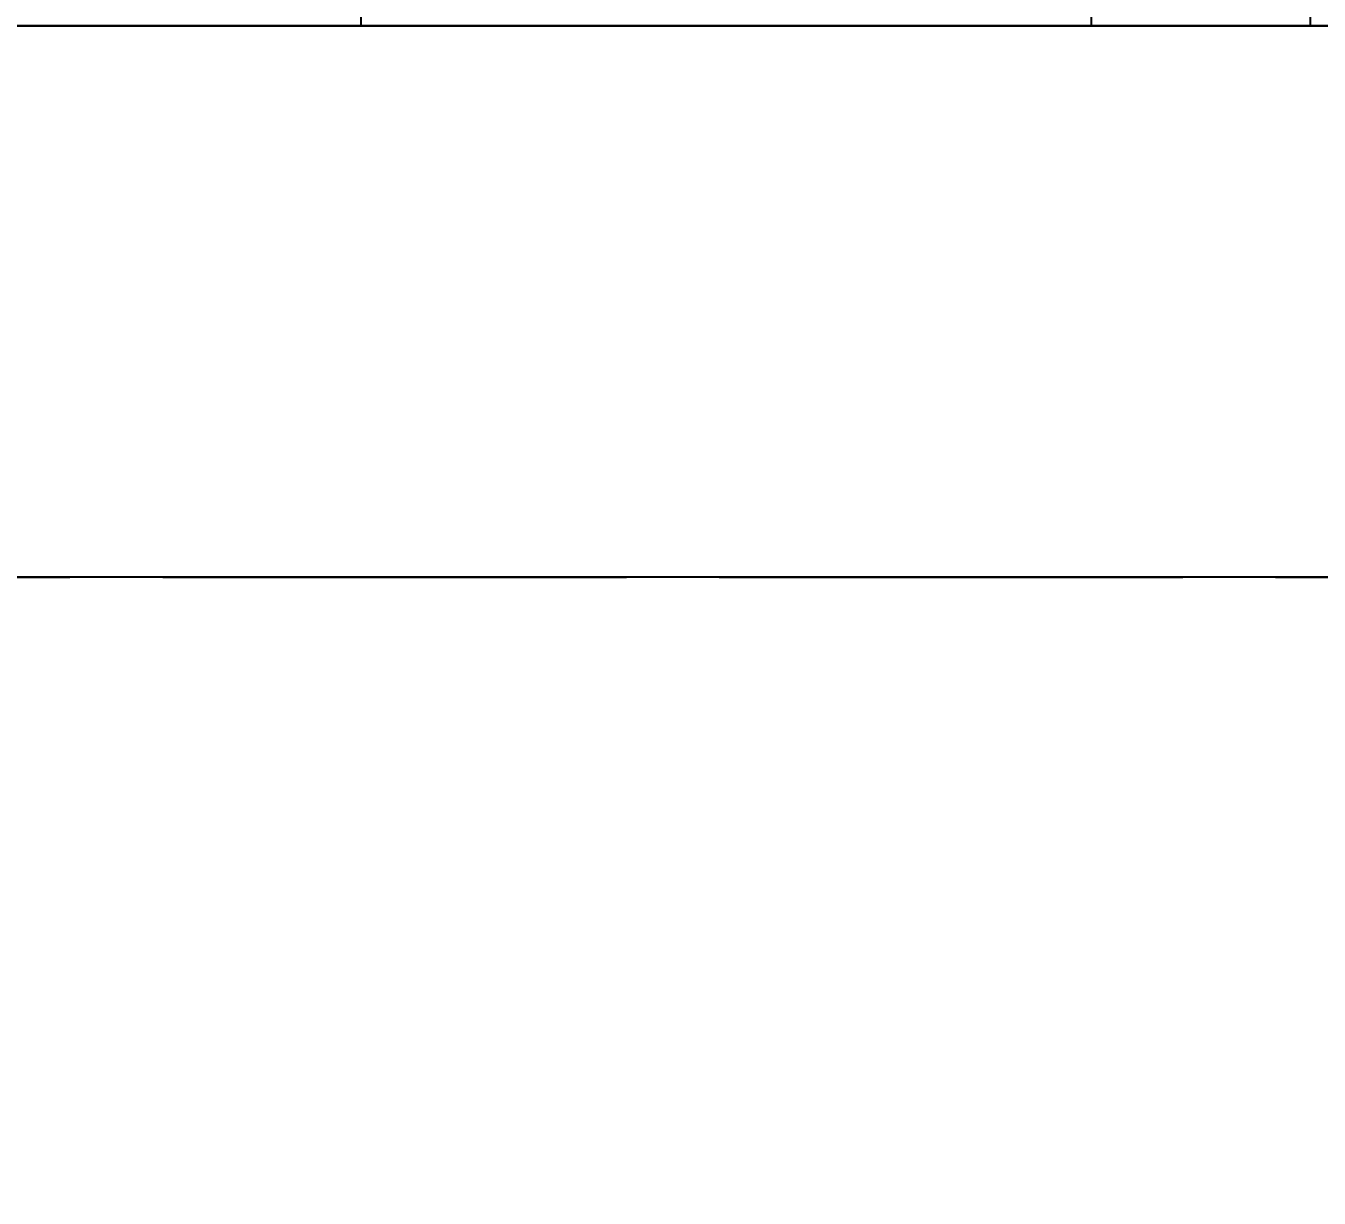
# Model space of a CAD drawing. Header units: millimetres. Extents: x -9 to 243, y -53 to 196.
# Drawn here: x 161.431 to 164.973, y -23.41 to -20.2 of the extents above; entities that cross this region are included whole.
import ezdxf

# ---------------------------------------------------------------- set-up
doc = ezdxf.new("R2010")
doc.units = ezdxf.units.MM
doc.linetypes.add('DASHED', pattern=[1.524, 1.27, -0.254])
for name, color, linetype in [('DIMS', 3, 'CONTINUOUS'), ('HIDDEN', 8, 'DASHED'), ('VISIBLE', 7, 'CONTINUOUS')]:
    doc.layers.add(name, color=color, linetype=linetype)
doc.styles.add('OpenSansCondensed-Light', font='OpenSansCondensed-Light.ttf')
doc.dimstyles.new('EZDXF', dxfattribs={"dimtxt": 0.25, "dimasz": 0.175, "dimexe": 0.375, "dimexo": 0.125, "dimgap": 0.1, "dimtad": 1, "dimlfac": 100, "dimzin": 12, "dimdsep": 46, "dimtxsty": 'OpenSansCondensed-Light', "dimblk": 'ARCHTICK', "dimcen": 2.5, "dimazin": 3, "dimtfac": 0.5, "dimtmove": 2, "dimatfit": 3})

# ---------------------------------------------------------------- blocks, each defined once
blk = doc.blocks.new('_ARCHTICK')
at = {"color": 0, "linetype": 'BYBLOCK', "const_width": 0.15}
blk.add_lwpolyline([(-0.5, -0.5), (0.5, 0.5)], dxfattribs=at)

msp = doc.modelspace()

# ---------------------------------------------------------------- linework, layer by layer
at = {"layer": 'HIDDEN'}
for points in [[(164.95, -20.2), (164.95, -8.2)], [(164.35, -20.2), (164.35, -18.7)], [(162.35, -20.2), (162.35, -19.6)], [(94.75, -20.2), (200.25, -20.2)], [(152.39464, -20.2), (152.975, -20.2), (153.55536, -20.2), (154.13571, -20.2), (154.71607, -20.2), (155.29643, -20.2), (155.87679, -20.2), (156.45714, -20.2), (157.0375, -20.2), (157.61786, -20.2), (158.19821, -20.2), (158.77857, -20.2), (159.35893, -20.2), (159.93929, -20.2), (160.51964, -20.2), (161.1, -20.2), (161.68036, -20.2), (162.26071, -20.2), (162.84107, -20.2), (163.42143, -20.2), (164.00179, -20.2), (164.58214, -20.2), (165.1625, -20.2)], [(165.1625, -20.2), (164.58214, -20.2), (164.00179, -20.2), (163.42143, -20.2), (162.84107, -20.2), (162.26071, -20.2), (161.68036, -20.2), (161.1, -20.2), (160.51964, -20.2), (159.93929, -20.2), (159.35893, -20.2), (158.77857, -20.2), (158.19821, -20.2), (157.61786, -20.2), (157.0375, -20.2), (156.45714, -20.2), (155.87679, -20.2), (155.29643, -20.2), (154.71607, -20.2), (154.13571, -20.2), (153.55536, -20.2), (152.975, -20.2), (152.39464, -20.2)], [(164.95, -20.2), (164.75635, -20.2), (164.5627, -20.2), (164.36905, -20.2), (164.1754, -20.2), (163.98175, -20.2), (163.7881, -20.2), (163.59444, -20.2), (163.40079, -20.2), (163.20714, -20.2), (163.01349, -20.2), (162.81984, -20.2), (162.62619, -20.2), (162.43254, -20.2), (162.23889, -20.2), (162.04524, -20.2), (161.85159, -20.2), (161.65794, -20.2), (161.46429, -20.2), (161.27063, -20.2)], [(162.35, -20.2), (162.23889, -20.2), (162.12778, -20.2), (162.01667, -20.2), (161.90556, -20.2), (161.79444, -20.2), (161.68333, -20.2), (161.57222, -20.2), (161.46111, -20.2), (161.35, -20.2)], [(161.36746, -20.2), (161.46429, -20.2), (161.56111, -20.2), (161.65794, -20.2), (161.75476, -20.2), (161.85159, -20.2), (161.94841, -20.2), (162.04524, -20.2), (162.14206, -20.2), (162.23889, -20.2), (162.33571, -20.2), (162.43254, -20.2), (162.52937, -20.2), (162.62619, -20.2), (162.72302, -20.2), (162.81984, -20.2), (162.91667, -20.2), (163.01349, -20.2), (163.11032, -20.2), (163.20714, -20.2), (163.30397, -20.2), (163.40079, -20.2), (163.49762, -20.2), (163.59444, -20.2), (163.69127, -20.2), (163.7881, -20.2), (163.88492, -20.2), (163.98175, -20.2), (164.07857, -20.2), (164.1754, -20.2), (164.27222, -20.2), (164.36905, -20.2), (164.46587, -20.2), (164.5627, -20.2), (164.65952, -20.2), (164.75635, -20.2), (164.85317, -20.2), (164.95, -20.2)], [(161.38175, -20.2), (161.46905, -20.2), (161.55635, -20.2), (161.64365, -20.2), (161.73095, -20.2), (161.81825, -20.2), (161.90556, -20.2), (161.99286, -20.2), (162.08016, -20.2), (162.16746, -20.2), (162.25476, -20.2), (162.34206, -20.2), (162.42937, -20.2), (162.51667, -20.2), (162.60397, -20.2), (162.69127, -20.2), (162.77857, -20.2), (162.86587, -20.2), (162.95317, -20.2), (163.04048, -20.2), (163.12778, -20.2), (163.21508, -20.2), (163.30238, -20.2), (163.38968, -20.2), (163.47698, -20.2), (163.56429, -20.2), (163.65159, -20.2), (163.73889, -20.2), (163.82619, -20.2), (163.91349, -20.2), (164.00079, -20.2), (164.0881, -20.2), (164.1754, -20.2), (164.2627, -20.2), (164.35, -20.2)], [(164.35, -20.2), (164.1754, -20.2), (164.00079, -20.2), (163.82619, -20.2), (163.65159, -20.2), (163.47698, -20.2), (163.30238, -20.2), (163.12778, -20.2), (162.95317, -20.2), (162.77857, -20.2), (162.60397, -20.2), (162.42937, -20.2), (162.25476, -20.2), (162.08016, -20.2), (161.90556, -20.2), (161.73095, -20.2), (161.55635, -20.2), (161.38175, -20.2)], [(161.40556, -20.2), (161.46111, -20.2), (161.51667, -20.2), (161.57222, -20.2), (161.62778, -20.2), (161.68333, -20.2), (161.73889, -20.2), (161.79444, -20.2), (161.85, -20.2), (161.90556, -20.2), (161.96111, -20.2), (162.01667, -20.2), (162.07222, -20.2), (162.12778, -20.2), (162.18333, -20.2), (162.23889, -20.2), (162.29444, -20.2), (162.35, -20.2)], [(94.75, -21.71), (200.25, -21.71)]]:
    msp.add_lwpolyline(points, dxfattribs=at)
at = {"layer": 'VISIBLE'}
for points in [[(200.25, -20.2), (94.75, -20.2)], [(200.25, -21.71), (94.75, -21.71)]]:
    msp.add_lwpolyline(points, dxfattribs=at)

# ---------------------------------------------------------------- dimensions: what is measured, and where the dimension line sits
at = {"layer": 'DIMS'}
msp.add_linear_dim(base=(93.75, -52.71), p1=(93.75, -21.71), p2=(201.25, -21.71), dimstyle='EZDXF', override={"dimtxt": 1.6, "dimasz": 1, "dimexe": 0.6, "dimexo": 0.5, "dimdec": 2}, dxfattribs=at).render()

doc.saveas('drawing.dxf')
